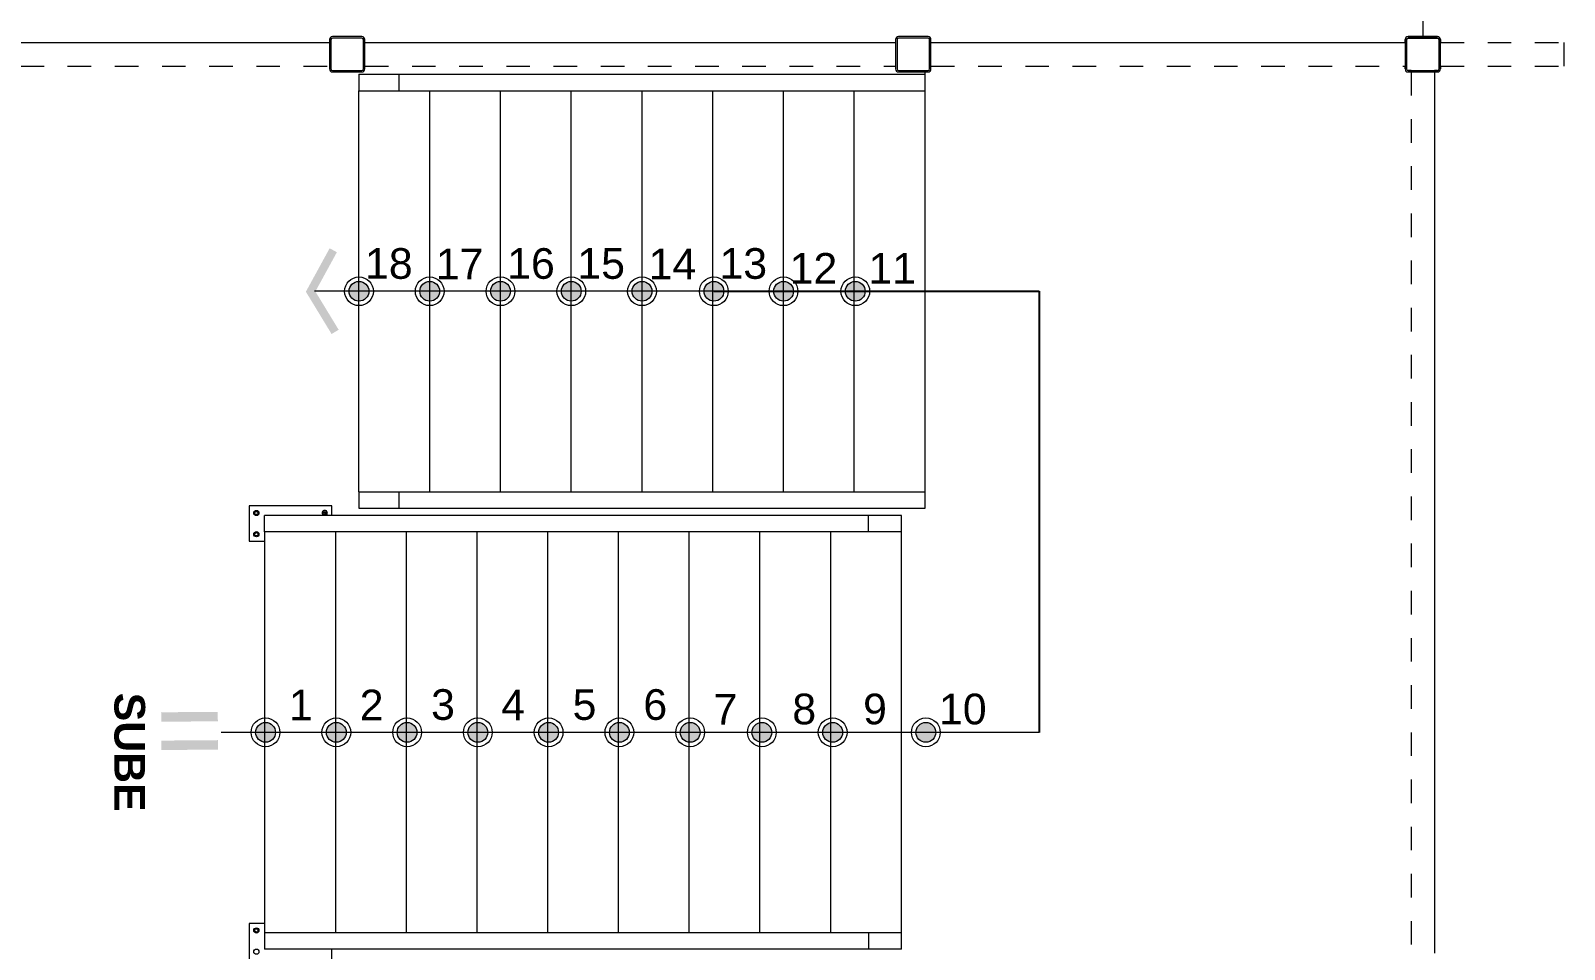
# Model space of a CAD drawing. Header units: metres. Extents: x 28 to 239, y -1 to 113.
# Drawn here: x 124.11 to 130.62, y 51.44 to 55.34 of the extents above; entities that cross this region are included whole.
import ezdxf
from ezdxf.enums import TextEntityAlignment as Align

# ---------------------------------------------------------------- set-up
doc = ezdxf.new("R2010")
doc.units = ezdxf.units.M
doc.linetypes.add('DASHED2', pattern=[0.375, 0.25, -0.125])
doc.linetypes.add('HIDDEN2', pattern=[0.1875, 0.125, -0.0625])
for name, color, linetype, lineweight in [('A-TRAZO', 7, 'Continuous', 5), ('flechas', 180, 'Continuous', 15), ('GRAFO 0 BLANCO', 7, 'Continuous', 0), ('GRAFO00', 7, 'Continuous', 0), ('Letras El', 9, 'Continuous', 5), ('MK-LINEAS GENERALES', 7, 'Continuous', 0), ('proyecciones', 1, 'DASHED2', 5), ('Structural - Bearing_Pen_No__20', 1, 'Continuous', 0)]:
    doc.layers.add(name, color=color, linetype=linetype, lineweight=lineweight)
doc.layers.add('TRANSPARENTE', color=7, linetype='Continuous', true_color=0x949699)
doc.styles.add('Generales', font='trebuc.ttf', dxfattribs={"height": 0.1})
doc.styles.add('TURBO_NPT', font='sanssb__.ttf')

# ---------------------------------------------------------------- blocks, each defined once
blk = doc.blocks.new('SW_CENTERMARKSYMBOL_0')
at = {"color": 0, "linetype": 'Continuous', "lineweight": 0}
for p, q in [((-0.09999999999998899, 0), (-0.1849247999999859, 0)), ((0, 0), (-0.04999999999999449, 0)), ((0, 0.1000000000001), (0, 0.1849247999999859)), ((0, 0), (0, 0.04999999999999449)), ((0, 0), (0, -0.04999999999999449)), ((0, 0), (0.04999999999999449, 0)), ((0.09999999999998899, 0), (0.1849247999999859, 0)), ((0, -0.09999999999998899), (0, -0.1849247999999859))]:
    blk.add_line(p, q, dxfattribs=at)

msp = doc.modelspace()

# ---------------------------------------------------------------- hatches: boundary and pattern name
at = {"layer": 'flechas'}
for points in [[(125.5356266243202, 54.26307712569557, -1), (125.476494199534, 54.20341678689117, -1)], [(125.5358688148217, 54.20365879851731, -1), (125.4762520062859, 54.26283511128456, -1)], [(125.8358688483075, 54.20365879851731, -1), (125.7762520397717, 54.26283511128456, -1)], [(125.835626657806, 54.26307712569557, -1), (125.7764942330198, 54.20341678689117, -1)], [(126.1356267884706, 54.26307712569557, -1), (126.0764943636844, 54.20341678689117, -1)], [(126.1358689789721, 54.20365879851731, -1), (126.0762521704363, 54.26283511128456, -1)], [(126.4356267095877, 54.26307712569557, -1), (126.3764942848015, 54.20341678689117, -1)], [(126.4358689000892, 54.20365879851731, -1), (126.3762520915534, 54.26283511128456, -1)], [(126.7356266311704, 54.26307712569557, -1), (126.6764942063842, 54.20341678689117, -1)], [(126.7358688216718, 54.20365879851731, -1), (126.676252013136, 54.26283511128456, -1)], [(127.0403633885765, 54.26307712569557, -1), (126.9812309637903, 54.20341678689117, -1)], [(127.0406055790779, 54.20365879851731, -1), (126.9809887705421, 54.26283511128456, -1)], [(127.3356266829522, 54.26307712569557, -1), (127.276494258166, 54.20341678689117, -1)], [(127.3358688734536, 54.20365879851731, -1), (127.2762520649179, 54.26283511128456, -1)], [(127.6396304025552, 54.26307712569557, -1), (127.580497977769, 54.20341678689117, -1)], [(127.6398725930567, 54.20365879851731, -1), (127.5802557845209, 54.26283511128456, -1)], [(125.1398913679027, 52.33365876115249, -1), (125.0802745593669, 52.39283507391974, -1)], [(125.1396491774012, 52.39307708833076, -1), (125.080516752615, 52.33341674952635, -1)], [(125.4396491851828, 52.39307708833076, -1), (125.3805167603966, 52.33341674952635, -1)], [(125.4398913756842, 52.33365876115249, -1), (125.3802745671484, 52.39283507391974, -1)], [(125.7396493158474, 52.39307708833076, -1), (125.6805168910612, 52.33341674952635, -1)], [(125.7398915063488, 52.33365876115249, -1), (125.680274697813, 52.39283507391974, -1)], [(126.0398914274659, 52.33365876115249, -1), (125.9802746189301, 52.39283507391974, -1)], [(126.0396492369645, 52.39307708833076, -1), (125.9805168121783, 52.33341674952635, -1)], [(126.3396491585471, 52.39307708833076, -1), (126.2805167337609, 52.33341674952635, -1)], [(126.3398913490486, 52.33365876115249, -1), (126.2802745405128, 52.39283507391974, -1)], [(126.6396492892119, 52.39307708833076, -1), (126.5805168644257, 52.33341674952635, -1)], [(126.6398914797134, 52.33365876115249, -1), (126.5802746711776, 52.39283507391974, -1)], [(126.9396492103289, 52.39307708833076, -1), (126.8805167855427, 52.33341674952635, -1)], [(126.9398914008304, 52.33365876115249, -1), (126.8802745922946, 52.39283507391974, -1)], [(127.2436530491414, 52.39307708833076, -1), (127.1845206243552, 52.33341674952635, -1)], [(127.2438952396428, 52.33365876115249, -1), (127.184278431107, 52.39283507391974, -1)], [(127.5436568201891, 52.39307708833076, -1), (127.4845243954029, 52.33341674952635, -1)], [(127.5438990106906, 52.33365876115249, -1), (127.4842822021548, 52.39283507391974, -1)], [(127.9388976091954, 52.39307708833076, -1), (127.8797651844092, 52.33341674952635, -1)], [(127.9391397996968, 52.33365876115249, -1), (127.879522991161, 52.39283507391974, -1)]]:
    msp.add_hatch(color=256, dxfattribs=at).paths.add_polyline_path(points)
h = msp.add_hatch(color=256, dxfattribs=at)
h.paths.add_polyline_path([(124.6687676006967, 52.28823592291963), (124.6684559729297, 52.3282347087632), (124.9084486899528, 52.33010446607085), (124.9087603158567, 52.29010568020806)])
h.paths.add_polyline_path([(124.6678327192581, 52.40823228047077), (124.6675210952164, 52.44823106635334), (124.9075138122392, 52.45010082366065), (124.9078254362813, 52.41010203777842)])
h = msp.add_hatch(color=256, dxfattribs=at)
h.paths.add_polyline_path([(124.6687676006967, 52.28823592291963), (124.6684559729297, 52.3282347087632), (124.9084486899528, 52.33010446607085), (124.9087603158567, 52.29010568020806)])
h.paths.add_polyline_path([(124.6678327192581, 52.40823228047077), (124.6675210952164, 52.44823106635334), (124.9075138122392, 52.45010082366065), (124.9078254362813, 52.41010203777842)])
at = {"layer": 'GRAFO00'}
msp.add_hatch(color=256, dxfattribs=at).paths.add_polyline_path([(125.3817878506571, 54.41565039667353), (125.4124894543035, 54.39884528942031), (125.3213612438118, 54.23236125497164), (125.4199765444317, 54.07019989333889), (125.3900720937353, 54.0520140779476), (125.2809572107001, 54.23144078232514)])

# ---------------------------------------------------------------- linework, layer by layer
for p, q in [((127.0108158952401, 54.23324695629316), (128.3893878120329, 54.23324695629316)), ((128.3893878120329, 54.23324695629316), (128.3893878120329, 52.36324691892834))]:
    msp.add_line(p, q)
at = {"layer": 'A-TRAZO'}
for p, q in [((128.3893878120328, 54.23324695629316), (125.3177985228274, 54.23324695629316)), ((128.3893878120329, 52.36324691892834), (124.9218210502041, 52.36324691892834))]:
    msp.add_line(p, q, dxfattribs=at)
at = {"layer": 'flechas'}
for centre, radius in [((125.5060604119271, 54.23324695629314), 0.06095094523494406), ((125.8060604454129, 54.23324695629314), 0.06095094523494406), ((126.1060605760775, 54.23324695629314), 0.06095094523494406), ((126.4060604971946, 54.23324695629314), 0.06095094523494406), ((126.7060604187773, 54.23324695629314), 0.06095094523494406), ((127.0107971761834, 54.23324695629314), 0.06095094523494406), ((127.3060604705591, 54.23324695629314), 0.06095094523494406), ((127.6100641901621, 54.23324695629314), 0.06095094523494406), ((125.5060604119271, 54.23324695629314), 0.042), ((125.5060604119271, 54.23324695629314), 0.042), ((125.5060604119271, 54.23324695629314), 0.042), ((125.5060604119271, 54.23324695629314), 0.042), ((125.8060604454129, 54.23324695629314), 0.042), ((125.8060604454129, 54.23324695629314), 0.042), ((125.8060604454129, 54.23324695629314), 0.042), ((125.8060604454129, 54.23324695629314), 0.042), ((126.1060605760775, 54.23324695629314), 0.042), ((126.1060605760775, 54.23324695629314), 0.042), ((126.1060605760775, 54.23324695629314), 0.042), ((126.1060605760775, 54.23324695629314), 0.042), ((126.4060604971946, 54.23324695629314), 0.042), ((126.4060604971946, 54.23324695629314), 0.042), ((126.4060604971946, 54.23324695629314), 0.042), ((126.4060604971946, 54.23324695629314), 0.042), ((126.7060604187773, 54.23324695629314), 0.042), ((126.7060604187773, 54.23324695629314), 0.042), ((126.7060604187773, 54.23324695629314), 0.042), ((126.7060604187773, 54.23324695629314), 0.042), ((127.0107971761834, 54.23324695629314), 0.042), ((127.0107971761834, 54.23324695629314), 0.042), ((127.0107971761834, 54.23324695629314), 0.042), ((127.0107971761834, 54.23324695629314), 0.042), ((127.3060604705591, 54.23324695629314), 0.042), ((127.3060604705591, 54.23324695629314), 0.042), ((127.3060604705591, 54.23324695629314), 0.042), ((127.3060604705591, 54.23324695629314), 0.042), ((127.6100641901621, 54.23324695629314), 0.042), ((127.6100641901621, 54.23324695629314), 0.042), ((127.6100641901621, 54.23324695629314), 0.042), ((127.6100641901621, 54.23324695629314), 0.042), ((125.1100829650081, 52.36324691892833), 0.06095094523494406), ((125.1100829650081, 52.36324691892833), 0.042), ((125.1100829650081, 52.36324691892833), 0.042), ((125.1100829650081, 52.36324691892833), 0.042), ((125.1100829650081, 52.36324691892833), 0.042), ((125.4100829727897, 52.36324691892833), 0.06095094523494406), ((125.4100829727897, 52.36324691892833), 0.042), ((125.4100829727897, 52.36324691892833), 0.042), ((125.4100829727897, 52.36324691892833), 0.042), ((125.4100829727897, 52.36324691892833), 0.042), ((125.7100831034543, 52.36324691892833), 0.06095094523494406), ((125.7100831034543, 52.36324691892833), 0.042), ((125.7100831034543, 52.36324691892833), 0.042), ((125.7100831034543, 52.36324691892833), 0.042), ((125.7100831034543, 52.36324691892833), 0.042), ((126.0100830245714, 52.36324691892833), 0.06095094523494406), ((126.0100830245714, 52.36324691892833), 0.042), ((126.0100830245714, 52.36324691892833), 0.042), ((126.0100830245714, 52.36324691892833), 0.042), ((126.0100830245714, 52.36324691892833), 0.042), ((126.310082946154, 52.36324691892833), 0.06095094523494406), ((126.310082946154, 52.36324691892833), 0.042), ((126.310082946154, 52.36324691892833), 0.042), ((126.310082946154, 52.36324691892833), 0.042), ((126.310082946154, 52.36324691892833), 0.042), ((126.6100830768188, 52.36324691892833), 0.06095094523494406), ((126.6100830768188, 52.36324691892833), 0.042), ((126.6100830768188, 52.36324691892833), 0.042), ((126.6100830768188, 52.36324691892833), 0.042), ((126.6100830768188, 52.36324691892833), 0.042), ((126.9100829979358, 52.36324691892833), 0.06095094523494406), ((126.9100829979358, 52.36324691892833), 0.042), ((126.9100829979358, 52.36324691892833), 0.042), ((126.9100829979358, 52.36324691892833), 0.042), ((126.9100829979358, 52.36324691892833), 0.042), ((127.2140868367483, 52.36324691892833), 0.06095094523494406), ((127.2140868367483, 52.36324691892833), 0.042), ((127.2140868367483, 52.36324691892833), 0.042), ((127.2140868367483, 52.36324691892833), 0.042), ((127.2140868367483, 52.36324691892833), 0.042), ((127.514090607796, 52.36324691892833), 0.06095094523494406), ((127.514090607796, 52.36324691892833), 0.042), ((127.514090607796, 52.36324691892833), 0.042), ((127.514090607796, 52.36324691892833), 0.042), ((127.514090607796, 52.36324691892833), 0.042), ((127.9093313968023, 52.36324691892833), 0.06095094523494406), ((127.9093313968023, 52.36324691892833), 0.042), ((127.9093313968023, 52.36324691892833), 0.042), ((127.9093313968023, 52.36324691892833), 0.042), ((127.9093313968023, 52.36324691892833), 0.042)]:
    msp.add_circle(centre, radius, dxfattribs=at)
at = {"layer": 'GRAFO 0 BLANCO'}
for p, q in [((123.2710829834327, 55.28824709684179), (125.3810829665066, 55.28824709684179)), ((125.5310829446818, 55.28824709684179), (127.7810829153331, 55.28824709684179)), ((127.9310830127175, 55.28824709684179), (129.9410830302095, 55.28824709684179)), ((130.0660830318903, 55.16324709516047), (130.0660830318903, 51.42694693410161))]:
    msp.add_line(p, q, dxfattribs=at)
at = {"layer": 'MK-LINEAS GENERALES', "color": 7, "linetype": 'Continuous'}
for p, q in [((125.3810829665066, 55.300647008889), (125.3810829665066, 55.19464706086907)), ((125.3873829689278, 55.300647008889), (125.3873829689278, 55.19464706086907)), ((125.518482999444, 55.31324695412641), (125.393682971349, 55.31324695412641)), ((125.518482999444, 55.30694698150793), (125.393682971349, 55.30694698150793)), ((125.5247829720628, 55.17584704039868), (125.5247829720628, 55.300647008889)), ((125.5310829446818, 55.17584704039868), (125.5310829446818, 55.300647008889)), ((127.7810829153331, 55.300647008889), (127.7810829153331, 55.19464706086907)), ((127.787382887952, 55.300647008889), (127.787382887952, 55.19464706086907)), ((127.9184830674798, 55.31324695412641), (127.7936830989894, 55.31324695412641)), ((127.9184830674798, 55.30694698150793), (127.7936830989894, 55.30694698150793)), ((127.9247830400986, 55.17584704039868), (127.9247830400986, 55.300647008889)), ((127.9310830127175, 55.17584704039868), (127.9310830127175, 55.300647008889)), ((129.9410830302095, 55.28824709684179), (129.9410830302095, 55.300647008889)), ((129.9473830028284, 55.28824709684179), (129.9473830028284, 55.300647008889)), ((129.9536829754473, 55.31324695412641), (130.0784831823561, 55.31324695412641)), ((129.9536829754473, 55.30694698150793), (130.0784831823561, 55.30694698150793)), ((130.0847831549751, 55.300647008889), (130.0847831549751, 55.28824709684179)), ((130.0910831275939, 55.300647008889), (130.0910831275939, 55.28824709684179)), ((125.3810829665066, 55.19464706086907), (125.3810829665066, 55.17584704039868)), ((125.3873829689278, 55.19464706086907), (125.3873829689278, 55.17584704039868)), ((125.393682971349, 55.1695470677798), (125.518482999444, 55.1695470677798)), ((125.393682971349, 55.16324709516047), (125.518482999444, 55.16324709516047)), ((125.5060829681873, 55.15324686614444), (125.5060829681873, 55.08324685833114)), ((125.5060829681873, 55.15324686614444), (125.6760829871627, 55.15324686614444)), ((125.6760829871627, 55.08324685833114), (125.6760829871627, 55.15324686614444)), ((125.6760829871627, 55.15324686614444), (127.9060832360727, 55.15324686614444)), ((127.7810829153331, 55.19464706086907), (127.7810829153331, 55.17584704039868)), ((127.787382887952, 55.19464706086907), (127.787382887952, 55.17584704039868)), ((127.7936830989894, 55.1695470677798), (127.9184830674798, 55.1695470677798)), ((127.7936830989894, 55.16324709516047), (127.9184830674798, 55.16324709516047)), ((127.9060832360727, 55.08324685833114), (127.9060832360727, 55.15324686614444)), ((129.9410830302095, 55.17584704039868), (129.9410830302095, 55.18824695244595)), ((129.9473830028284, 55.17584704039868), (129.9473830028284, 55.18824695244595)), ((129.9660831259131, 55.1695470677798), (129.9536829754473, 55.1695470677798)), ((129.9660831259131, 55.16324709516047), (129.9536829754473, 55.16324709516047)), ((130.0784831823561, 55.1695470677798), (130.0660830318903, 55.1695470677798)), ((130.0784831823561, 55.16324709516047), (130.0660830318903, 55.16324709516047)), ((130.0847831549751, 55.18824695244595), (130.0847831549751, 55.17584704039868)), ((130.0910831275939, 55.18824695244595), (130.0910831275939, 55.17584704039868)), ((125.5060604374845, 53.38324666857898), (125.5060604374845, 55.08324685833114)), ((125.5060829681873, 55.08324685833114), (125.5060604374845, 55.08324685833114)), ((125.5060829681873, 55.08324685833114), (125.6760829871627, 55.08324685833114)), ((125.6760829871627, 55.08324685833114), (127.9060832360727, 55.08324685833114)), ((125.8060604709702, 53.38324666857898), (125.8060604709702, 55.08324685833114)), ((125.8060642260874, 53.38324666857898), (125.8060642260874, 55.08324685833114)), ((126.1060642595731, 53.38324666857898), (126.1060642595731, 55.08324685833114)), ((126.1060680146903, 53.38324666857898), (126.1060680146903, 55.08324685833114)), ((126.4060680481758, 53.38324666857898), (126.4060680481758, 55.08324685833114)), ((126.406071803293, 53.38324666857898), (126.406071803293, 55.08324685833114)), ((126.7060718367787, 53.38324666857898), (126.7060718367787, 55.08324685833114)), ((126.7060755918959, 53.38324666857898), (126.7060755918959, 55.08324685833114)), ((127.0060756253814, 53.38324666857898), (127.0060756253814, 55.08324685833114)), ((127.0060793804986, 53.38324666857898), (127.0060793804986, 55.08324685833114)), ((127.3060794139843, 53.38324666857898), (127.3060794139843, 55.08324685833114)), ((127.3060831691015, 53.38324666857898), (127.3060831691015, 55.08324685833114)), ((127.606083202587, 53.38324666857898), (127.606083202587, 55.08324685833114)), ((127.9060832360727, 53.38324666857898), (127.9060832360727, 55.08324685833114)), ((125.5060829681873, 53.38324666857898), (125.5060604374845, 53.38324666857898)), ((125.5060829681873, 53.38324666857898), (125.5060829681873, 53.31324666076569)), ((125.5060829681873, 53.38324666857898), (125.6760829871627, 53.38324666857898)), ((125.6760829871627, 53.31324666076569), (125.6760829871627, 53.38324666857898)), ((125.6760829871627, 53.38324666857898), (127.9060832360727, 53.38324666857898)), ((127.9060832360727, 53.31324666076569), (127.9060832360727, 53.38324666857898)), ((125.0410829658088, 53.32324691783001), (125.0410829658088, 53.17324693965517)), ((125.3910829148836, 53.32324691783001), (125.0410829658088, 53.32324691783001)), ((125.3910829148836, 53.28324692365005), (125.3910829148836, 53.32324691783001)), ((125.1060829563512, 53.21324693383515), (125.1060829563512, 53.28324692365005)), ((127.6660825838687, 53.28324692365005), (125.1060829563512, 53.28324692365005)), ((125.5060829681873, 53.31324666076569), (125.6760829871627, 53.31324666076569)), ((125.6760829871627, 53.31324666076569), (127.9060832360727, 53.31324666076569)), ((127.6660825838687, 53.21324693383515), (127.6660825838687, 53.28324692365005)), ((127.8060825634986, 53.28324692365005), (127.6660825838687, 53.28324692365005)), ((127.8060825634986, 53.21324693383515), (127.8060825634986, 53.28324692365005)), ((125.1060829563512, 53.21324693383515), (125.1060829563512, 51.51324718118688)), ((125.4060829127011, 53.21324693383515), (125.1060829563512, 53.21324693383515)), ((125.4060829127011, 53.21324693383515), (125.4062208437153, 53.21324693383515)), ((125.4060829127011, 53.21324693383515), (125.4060829127011, 51.51324718118688)), ((125.7058389893477, 53.21324693383515), (125.4062208437153, 53.21324693383515)), ((125.7058389893477, 53.21324693383515), (125.7059769203624, 53.21324693383515)), ((125.7058389893477, 53.21324693383515), (125.7058389893477, 51.51324718118688)), ((126.0055950659948, 53.21324693383515), (125.7059769203624, 53.21324693383515)), ((126.0055950659948, 53.21324693383515), (126.0055950659948, 51.51324718118688)), ((126.0055950659948, 53.21324693383515), (126.0057329970091, 53.21324693383515)), ((126.3053511426415, 53.21324693383515), (126.0057329970091, 53.21324693383515)), ((126.3053511426415, 53.21324693383515), (126.3053511426415, 51.51324718118688)), ((126.3053511426415, 53.21324693383515), (126.305489073656, 53.21324693383515)), ((126.6051072192886, 53.21324693383515), (126.305489073656, 53.21324693383515)), ((126.6051072192886, 53.21324693383515), (126.6052451503031, 53.21324693383515)), ((126.6051072192886, 53.21324693383515), (126.6051072192886, 51.51324718118688)), ((126.9048632959352, 53.21324693383515), (126.6052451503031, 53.21324693383515)), ((126.9048632959352, 53.21324693383515), (126.9048632959352, 51.51324718118688)), ((126.9048632959352, 53.21324693383515), (126.9050012269497, 53.21324693383515)), ((127.2046193725823, 53.21324693383515), (126.9050012269497, 53.21324693383515)), ((127.2046193725823, 53.21324693383515), (127.2046193725823, 51.51324718118688)), ((127.2046193725823, 53.21324693383515), (127.2047573035966, 53.21324693383515)), ((127.5043754492292, 53.21324693383515), (127.2047573035966, 53.21324693383515)), ((127.5043754492292, 53.21324693383515), (127.5045133802435, 53.21324693383515)), ((127.5043754492292, 53.21324693383515), (127.5043754492292, 51.51324718118688)), ((127.6660825838687, 53.21324693383515), (127.5045133802435, 53.21324693383515)), ((127.8060825634986, 53.21324693383515), (127.6660825838687, 53.21324693383515)), ((127.8043754055789, 53.21324693383515), (127.8043754055789, 51.51324718118688)), ((125.0410829658088, 53.17324693965517), (125.1060829563512, 53.17324693965517)), ((125.0410829658088, 51.55324717536686), (125.0410829658088, 51.40324719719203)), ((125.1060829563512, 51.55324717536686), (125.0410829658088, 51.55324717536686)), ((125.4060829127011, 51.51324718118688), (125.1060829563512, 51.51324718118688)), ((125.1060829563512, 51.51324718118688), (125.1060829563512, 51.44324719137198)), ((125.4060829127011, 51.51324718118688), (125.4062208437153, 51.51324718118688)), ((125.7058389893477, 51.51324718118688), (125.4062208437153, 51.51324718118688)), ((125.7058389893477, 51.51324718118688), (125.7059769203624, 51.51324718118688)), ((126.0055950659948, 51.51324718118688), (125.7059769203624, 51.51324718118688)), ((126.0055950659948, 51.51324718118688), (126.0057329970091, 51.51324718118688)), ((126.3053511426415, 51.51324718118688), (126.0057329970091, 51.51324718118688)), ((126.3053511426415, 51.51324718118688), (126.305489073656, 51.51324718118688)), ((126.6051072192886, 51.51324718118688), (126.305489073656, 51.51324718118688)), ((126.6051072192886, 51.51324718118688), (126.6052451503031, 51.51324718118688)), ((126.9048632959352, 51.51324718118688), (126.6052451503031, 51.51324718118688)), ((126.9048632959352, 51.51324718118688), (126.9050012269497, 51.51324718118688)), ((127.2046193725823, 51.51324718118688), (126.9050012269497, 51.51324718118688)), ((127.2046193725823, 51.51324718118688), (127.2047573035966, 51.51324718118688)), ((127.5043754492292, 51.51324718118688), (127.2047573035966, 51.51324718118688)), ((127.5043754492292, 51.51324718118688), (127.5045133802435, 51.51324718118688)), ((127.6660825838687, 51.51324718118688), (127.5045133802435, 51.51324718118688)), ((127.8060825634986, 51.51324718118688), (127.6660825838687, 51.51324718118688)), ((127.6660825838687, 51.51324718118688), (127.6660825838687, 51.44324719137198)), ((127.8060825634986, 51.44324719137198), (127.8060825634986, 51.51324718118688)), ((127.6660825838687, 51.44324719137198), (125.1060829563512, 51.44324719137198)), ((125.3910829148836, 51.40324719719203), (125.3910829148836, 51.44324719137198)), ((127.8060825634986, 51.44324719137198), (127.6660825838687, 51.44324719137198))]:
    msp.add_line(p, q, dxfattribs=at)
for points in [[(127.9310829459599, 55.30064698256739, 0.414213562373095), (127.9184829457907, 55.31324698273683), (127.7936829441127, 55.31324698273683, 0.414213562373095), (127.781082943943, 55.30064698256739), (127.781082943943, 55.17584698088923, 0.414213562373095), (127.7936829441127, 55.16324698071979), (127.9184828767451, 55.16324688535234, 0.415309314764236), (127.9310830604012, 55.17584683059017), (127.9310830604012, 55.30064703749905)], [(130.0910827842707, 55.30064698256739, 0.414213562373095), (130.0784827841011, 55.31324698273683), (129.953682782423, 55.31324698273683, 0.414213562373095), (129.9410827822534, 55.30064698256739), (129.9410827822534, 55.17584698088915, 0.414213562373095), (129.953682782423, 55.16324698071979), (130.078482715055, 55.16324688535234, 0.415309314764236), (130.0910828987111, 55.17584683059017), (130.0910828987111, 55.30064703749905)]]:
    msp.add_lwpolyline(points, format="xyb", dxfattribs=at)
for points in [[(127.9184829457907, 55.30694698265209), (127.7936829441127, 55.30694698265209, 0.414213562373095), (127.7873829440276, 55.30064698256739), (127.7873829440276, 55.17584698088923, 0.414213562373095), (127.7936829441127, 55.16954698080453), (127.9184829457907, 55.16954698080453, 0.4142135623732282), (127.9247829458758, 55.17584698088923), (127.9247829458758, 55.30064698256739, 0.414213562373095)], [(130.0784827841011, 55.30694698265209), (129.953682782423, 55.30694698265209, 0.414213562373095), (129.9473827823384, 55.30064698256739), (129.9473827823384, 55.17584698088915, 0.414213562373095), (129.953682782423, 55.16954698080441), (130.0784827841011, 55.16954698080441, 0.4142135623732282), (130.0847827841861, 55.17584698088915), (130.0847827841861, 55.30064698256739, 0.414213562373095)]]:
    msp.add_lwpolyline(points, format="xyb", close=True, dxfattribs=at)
for centre, radius in [((125.0710829614438, 53.29324692219507), 0.01111249838312131), ((125.0710829614438, 53.29324692219507), 0.006945628989404959), ((125.3610829192487, 53.29324692219507), 0.006945628989404959), ((125.0710829614438, 53.20324693529017), 0.01111249838311989), ((125.0710829614438, 53.20324693529017), 0.006945628989404959), ((125.0710829614438, 51.52324717973187), 0.01111249838311989), ((125.0710829614438, 51.52324717973187), 0.006945628989404959), ((125.0710829614438, 51.43324719282695), 0.01111249838311989)]:
    msp.add_circle(centre, radius, dxfattribs=at)
for centre, radius, start, end in [((125.3936829690602, 55.30064698256743), 0.0126000001694423, 90, 180), ((125.3936829690602, 55.30064698256743), 0.006300000084726836, 90, 180), ((125.5184829707384, 55.30064698256743), 0.0126000001694423, 0, 90), ((125.5184829707384, 55.30064698256743), 0.006300000084718311, 0, 90), ((127.7936830013331, 55.30064698256743), 0.01260000016943378, 90, 180), ((127.7936830013331, 55.30064698256743), 0.006300000084715467, 90, 180), ((127.9184830030113, 55.30064698256743), 0.01260000016943378, 0, 90), ((127.9184830030113, 55.30064698256743), 0.006300000084715467, 0, 90), ((129.953683030379, 55.30064698256743), 0.01260000016943662, 90, 180), ((129.953683030379, 55.30064698256743), 0.006300000084721151, 90, 180), ((130.0784830320571, 55.30064698256743), 0.01260000016943378, 0, 90), ((130.0784830320571, 55.30064698256743), 0.006300000084726836, 0, 90), ((125.3936829690602, 55.17584698088925), 0.0126000001694423, 180, 270), ((125.3936829690602, 55.17584698088925), 0.006300000084726836, 180, 270), ((125.5184829707384, 55.17584698088925), 0.0126000001694423, 270, 0), ((125.5184829707384, 55.17584698088925), 0.006300000084718311, 270, 0), ((127.7936830013331, 55.17584698088925), 0.01260000016943236, 180, 270), ((127.7936830013331, 55.17584698088925), 0.006300000084715467, 180, 270), ((127.9184830030113, 55.17584698088925), 0.01260000016943236, 270, 0), ((127.9184830030113, 55.17584698088925), 0.006300000084715467, 270, 0), ((129.953683030379, 55.17584698088925), 0.0126000001694352, 180, 270), ((129.953683030379, 55.17584698088925), 0.006300000084718311, 180, 270), ((130.0784830320571, 55.17584698088925), 0.0126000001694352, 270, 0), ((130.0784830320571, 55.17584698088925), 0.006300000084726836, 270, 0), ((125.3610829192487, 53.29324692219507), 0.01111249838312131, 90, 244.1432853994735), ((125.3610829192487, 53.29324692219507), 0.01111249838312131, 295.8567146005265, 90)]:
    msp.add_arc(centre, radius, start, end, dxfattribs=at)
at = {"layer": 'proyecciones', "linetype": 'HIDDEN2', "ltscale": 0.5}
for p, q in [((130.0847831549751, 55.28824709684179), (130.0847827841861, 55.28824709684179)), ((130.0910831275939, 55.28824709684179), (130.6158405199043, 55.28824709684179)), ((130.6159664049158, 55.19464706086907), (130.6159664049158, 55.28184698841827)), ((123.2710829834327, 55.18824695244595), (125.3810829665066, 55.18824695244595)), ((125.5310829446818, 55.18824695244595), (127.7810829153331, 55.18824695244595)), ((127.9310830127175, 55.18824695244595), (129.9410830302095, 55.18824695244594)), ((129.9660831259131, 55.16324709516047), (129.9660831259131, 51.42694693410161)), ((130.0847831549751, 55.18824695244594), (130.0847827841861, 55.18824695244594)), ((130.0910831275939, 55.18824695244594), (130.6158405199043, 55.18824695244595))]:
    msp.add_line(p, q, dxfattribs=at)
for centre, radius, start, end in [((130.5346442303898, 55.28344873855829), 0.0813379473133744, 358.8716280843894, 3.38200559153398), ((130.5346557734771, 55.19304508368597), 0.0813264109367058, 356.6176743382177, 1.12869198615633)]:
    msp.add_arc(centre, radius, start, end, dxfattribs=at)
at = {"layer": 'Structural - Bearing_Pen_No__20', "linetype": 'Continuous'}
for p, q in [((130.0161409060347, 55.41824699983474), (130.0161409060347, 55.31324695412641)), ((130.0161409067822, 55.41824699468131), (130.0161409067822, 55.31324695412641))]:
    msp.add_line(p, q, dxfattribs=at)
at = {"layer": 'TRANSPARENTE', "linetype": 'Continuous', "lineweight": 15}
msp.add_line((127.9060829170138, 53.31324666076569), (127.9060829170138, 55.16324689482794), dxfattribs=at)

# ---------------------------------------------------------------- block references
at = {"layer": 'MK-LINEAS GENERALES', "color": 7, "linetype": 'Continuous', "xscale": -0.02499999636247417, "yscale": 0.02499999636247417, "zscale": 0.02499999636247417}
msp.add_blockref('SW_CENTERMARKSYMBOL_0', (125.3610829192487, 53.29324692219507), dxfattribs=at)

# ---------------------------------------------------------------- texts
at = {"layer": 'flechas', "linetype": 'Continuous', "style": 'TURBO_NPT'}
msp.add_attdef('SUBE', text='  9 x 0.17 = 1.53', height=0.13, rotation=270.0000002109128, dxfattribs=at).set_placement((124.5343517395222, 52.53143513296094), align=Align.MIDDLE_LEFT)
at = {"layer": 'Letras El', "color": 7, "char_height": 0.13, "width": 0.3403242607381642, "attachment_point": 7, "rotation": 359.99999959936065, "style": 'Generales'}
for s, insert in [('\\A1;{\\fArial|b0|i0|c0|p34;18}', (125.531769576797, 54.28427351642313)), ('\\A1;{\\fArial|b0|i0|c0|p34;17}', (125.8317696102828, 54.28427351642313)), ('\\A1;{\\fArial|b0|i0|c0|p34;16}', (126.1343410387568, 54.28427351642313)), ('\\A1;{\\fArial|b0|i0|c0|p34;15}', (126.4317696099102, 54.28427351642313)), ('\\A1;{\\fArial|b0|i0|c0|p34;14}', (126.7342381817222, 54.28427351642313)), ('\\A1;{\\fArial|b0|i0|c0|p34;13}', (127.0342381815359, 54.28427351642313)), ('\\A1;{\\fArial|b0|i0|c0|p34;12}', (127.331769614705, 54.26545596841376)), ('\\A1;{\\fArial|b0|i0|c0|p34;11}', (127.6657659643973, 54.26545596841376)), ('\\A1;{\\fArial|b0|i0|c0|p34;1}', (125.2092054640573, 52.41427347905831)), ('\\A1;{\\fArial|b0|i0|c0|p34;2}', (125.5092054643367, 52.41427347905831)), ('\\A1;{\\fArial|b0|i0|c0|p34;3}', (125.8117768928107, 52.41427347905831)), ('\\A1;{\\fArial|b0|i0|c0|p34;4}', (126.1092054639641, 52.41427347905831)), ('\\A1;{\\fArial|b0|i0|c0|p34;5}', (126.4116740357761, 52.41427347905831)), ('\\A1;{\\fArial|b0|i0|c0|p34;6}', (126.7116740355898, 52.41427347905831)), ('\\A1;{\\fArial|b0|i0|c0|p34;7}', (127.0092054687589, 52.39545593104894)), ('\\A1;{\\fArial|b0|i0|c0|p34;8}', (127.3432018184512, 52.39545593104894)), ('\\A1;{\\fArial|b0|i0|c0|p34;9}', (127.643205589499, 52.39545593104894)), ('\\A1;{\\fArial|b0|i0|c0|p34;10}', (127.9650330518281, 52.39545593104894))]:
    msp.add_mtext(s, dxfattribs=dict(at, insert=insert))

doc.saveas('drawing.dxf')
